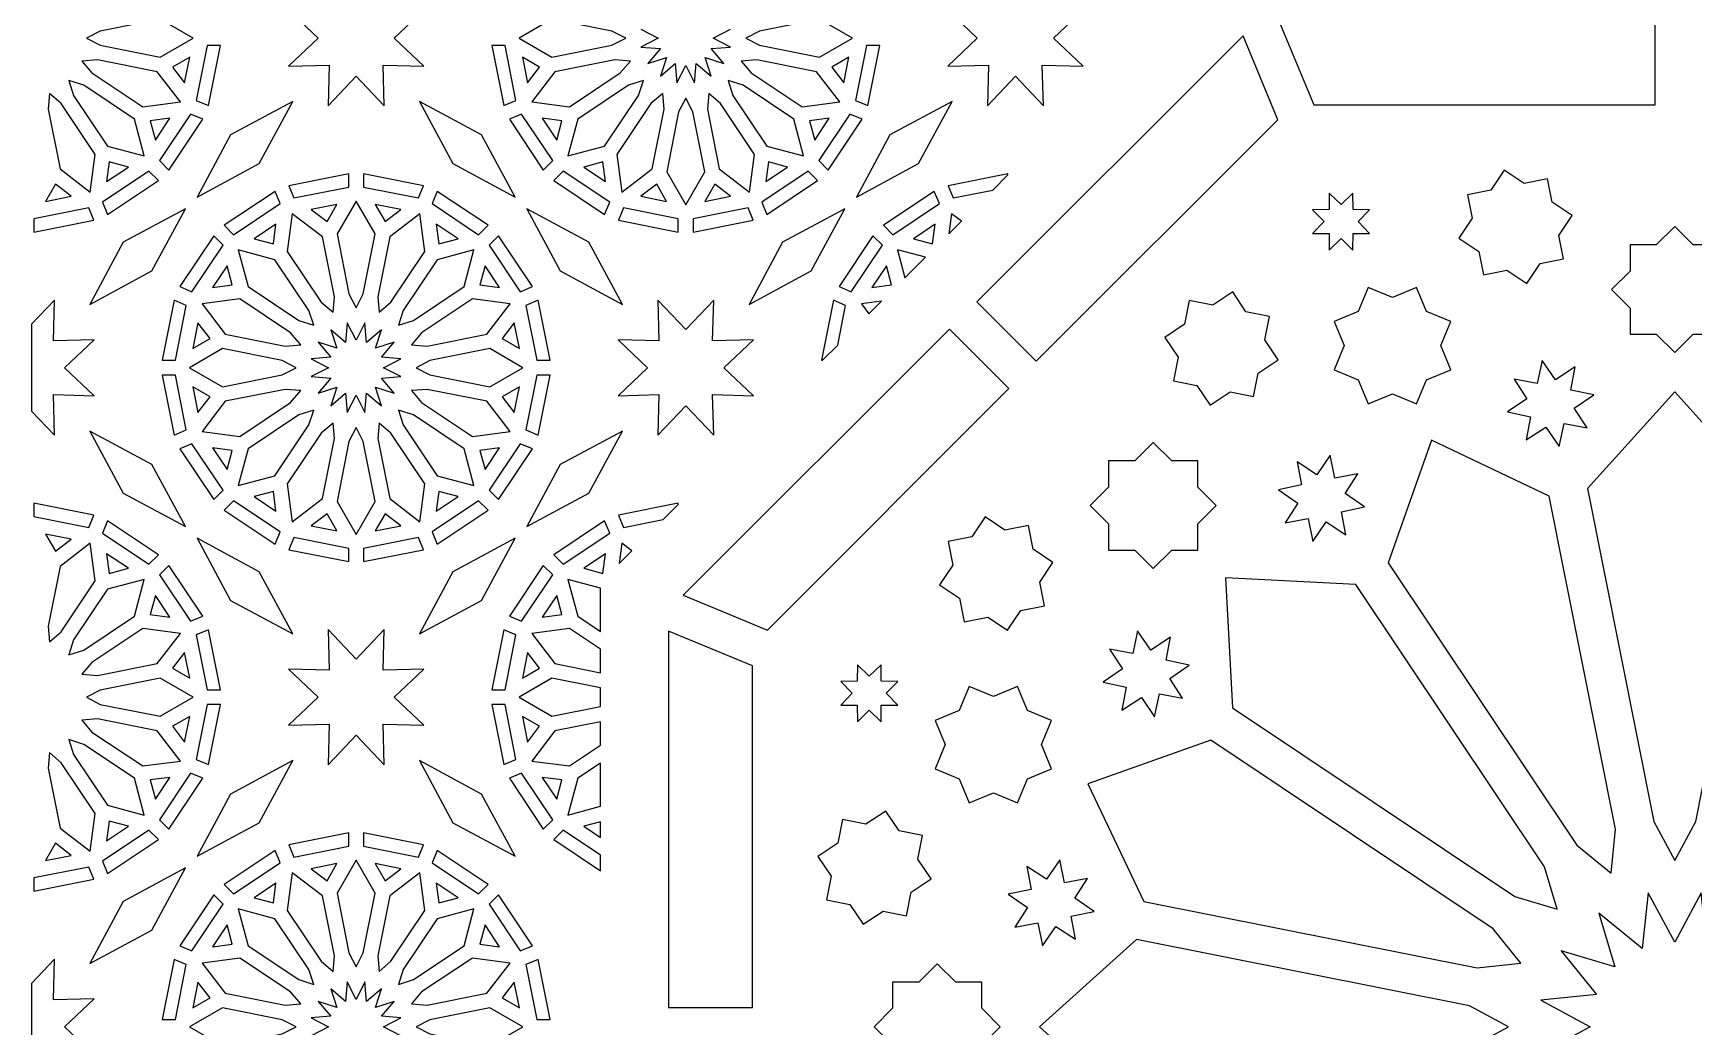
# Model space of a CAD drawing. Header units: millimetres. Extents: x 5 to 1055, y 1035 to 2435.
# Drawn here: x 181.5 to 534.1, y 1734.9 to 1946 of the extents above; entities that cross this region are included whole.
import ezdxf

# ---------------------------------------------------------------- set-up
doc = ezdxf.new("R2010")
doc.units = ezdxf.units.MM
doc.layers.add('CUT', color=1, linetype='CONTINUOUS')

msp = doc.modelspace()

# ---------------------------------------------------------------- linework, layer by layer
at = {"layer": 'CUT'}
for points in [[(244.124, 1959.292), (244.357, 1950.643), (235.708, 1950.876), (241.989, 1944.925), (235.708, 1938.974), (244.357, 1939.207), (244.124, 1930.558), (250.075, 1936.839), (256.026, 1930.558), (255.793, 1939.207), (264.442, 1938.974), (258.161, 1944.925), (264.442, 1950.876), (255.793, 1950.643), (256.026, 1959.292), (250.075, 1953.011)], [(384.124, 1959.292), (384.357, 1950.643), (375.708, 1950.876), (381.989, 1944.925), (375.708, 1938.974), (384.357, 1939.207), (384.124, 1930.558), (390.075, 1936.839), (396.026, 1930.558), (395.793, 1939.207), (404.442, 1938.974), (398.161, 1944.925), (404.442, 1950.876), (395.793, 1950.643), (396.026, 1959.292), (390.075, 1953.011)], [(192.806, 1944.925), (195.763, 1943.411), (208.475, 1940.882), (215.479, 1944.925), (208.475, 1948.968), (195.763, 1946.439)], [(307.344, 1944.925), (304.387, 1946.439), (291.675, 1948.968), (284.671, 1944.925), (291.675, 1940.882), (304.387, 1943.411)], [(332.806, 1944.925), (335.763, 1943.411), (348.475, 1940.882), (355.479, 1944.925), (348.475, 1948.968), (335.763, 1946.439)], [(525.95, 1948.6), (446.033, 1948.6), (453.426, 1930.75), (525.95, 1930.75)], [(218.451, 1943.35), (216.133, 1931.695), (218.732, 1930.617), (221.266, 1943.35)], [(278.884, 1943.35), (281.418, 1930.617), (284.017, 1931.695), (281.699, 1943.35)], [(358.451, 1943.35), (356.133, 1931.695), (358.732, 1930.617), (361.266, 1943.35)], [(394.523, 1876.311), (445.805, 1927.593), (438.411, 1945.443), (381.901, 1888.933)], [(191.837, 1940.053), (193.988, 1937.523), (204.766, 1930.321), (212.783, 1931.376), (207.861, 1937.792), (195.148, 1940.321)], [(214.744, 1940.863), (211.093, 1938.755), (213.66, 1935.41)], [(289.057, 1938.755), (285.406, 1940.863), (286.49, 1935.41)], [(308.313, 1940.053), (305.002, 1940.321), (292.289, 1937.792), (287.367, 1931.376), (295.384, 1930.321), (306.162, 1937.523)], [(331.837, 1940.053), (333.988, 1937.523), (344.766, 1930.321), (352.783, 1931.376), (347.861, 1937.792), (335.148, 1940.321)], [(354.744, 1940.863), (351.093, 1938.755), (353.66, 1935.41)], [(189.077, 1935.923), (190.097, 1932.761), (197.298, 1921.984), (205.109, 1919.891), (203.016, 1927.702), (192.239, 1934.903)], [(311.073, 1935.923), (307.911, 1934.903), (297.134, 1927.702), (295.041, 1919.891), (302.852, 1921.984), (310.053, 1932.761)], [(329.077, 1935.923), (330.097, 1932.761), (337.298, 1921.984), (345.109, 1919.891), (343.016, 1927.702), (332.239, 1934.903)], [(184.947, 1933.163), (184.679, 1929.852), (187.208, 1917.139), (193.624, 1912.217), (194.679, 1920.234), (187.477, 1931.012)], [(315.203, 1933.163), (312.673, 1931.012), (305.471, 1920.234), (306.526, 1912.217), (312.942, 1917.139), (315.471, 1929.852)], [(324.947, 1933.163), (324.679, 1929.852), (327.208, 1917.139), (333.624, 1912.217), (334.679, 1920.234), (327.477, 1931.012)], [(229.519, 1918.276), (236.624, 1931.474), (223.426, 1924.369), (216.321, 1911.171)], [(276.724, 1924.369), (263.526, 1931.474), (270.631, 1918.276), (283.829, 1911.171)], [(320.075, 1932.194), (318.561, 1929.237), (316.032, 1916.525), (320.075, 1909.521), (324.118, 1916.525), (321.589, 1929.237)], [(369.519, 1918.276), (376.624, 1931.474), (363.426, 1924.369), (356.321, 1911.171)], [(210.551, 1927.905), (206.371, 1927.355), (207.462, 1923.282)], [(214.927, 1928.784), (208.325, 1918.903), (210.314, 1916.913), (217.527, 1927.707)], [(282.623, 1927.707), (289.836, 1916.913), (291.825, 1918.903), (285.223, 1928.784)], [(293.779, 1927.355), (289.599, 1927.905), (292.688, 1923.282)], [(350.551, 1927.905), (346.371, 1927.355), (347.462, 1923.282)], [(354.927, 1928.784), (348.325, 1918.903), (350.314, 1916.913), (357.527, 1927.707)], [(201.718, 1917.538), (197.645, 1918.629), (197.095, 1914.449)], [(302.505, 1918.629), (298.432, 1917.538), (303.055, 1914.449)], [(341.718, 1917.538), (337.645, 1918.629), (337.095, 1914.449)], [(206.097, 1916.675), (196.216, 1910.073), (197.293, 1907.473), (208.087, 1914.686)], [(248.5, 1916.116), (235.767, 1913.582), (236.845, 1910.983), (248.5, 1913.301)], [(264.383, 1913.582), (251.65, 1916.116), (251.65, 1913.301), (263.305, 1910.983)], [(292.063, 1914.686), (302.857, 1907.473), (303.934, 1910.073), (294.053, 1916.675)], [(346.097, 1916.675), (336.216, 1910.073), (337.293, 1907.473), (348.087, 1914.686)], [(388.5, 1915.897), (388.5, 1916.116), (375.767, 1913.582), (376.845, 1910.983), (385.259, 1912.656)], [(491.059, 1912.654), (486.074, 1911.662), (487.066, 1906.678), (484.242, 1902.453), (488.467, 1899.629), (489.459, 1894.645), (494.444, 1895.637), (498.669, 1892.813), (501.493, 1897.038), (506.477, 1898.03), (505.485, 1903.014), (508.309, 1907.239), (504.084, 1910.063), (503.092, 1915.047), (498.107, 1914.055), (493.882, 1916.879)], [(186.245, 1913.907), (184.137, 1910.256), (189.59, 1911.34)], [(232.857, 1912.377), (222.063, 1905.164), (224.053, 1903.175), (233.934, 1909.777)], [(278.087, 1905.164), (267.293, 1912.377), (266.216, 1909.777), (276.097, 1903.175)], [(313.905, 1913.907), (310.56, 1911.34), (316.013, 1910.256)], [(326.245, 1913.907), (324.137, 1910.256), (329.59, 1911.34)], [(372.857, 1912.377), (362.063, 1905.164), (364.053, 1903.175), (373.934, 1909.777)], [(456.685, 1908.496), (453.176, 1908.455), (455.629, 1905.945), (453.176, 1903.435), (456.685, 1903.394), (456.726, 1899.885), (459.236, 1902.338), (461.746, 1899.885), (461.787, 1903.394), (465.296, 1903.435), (462.844, 1905.945), (465.296, 1908.455), (461.787, 1908.496), (461.746, 1912.005), (459.236, 1909.553), (456.726, 1912.005)], [(193.305, 1908.867), (181.65, 1906.549), (181.65, 1903.734), (194.383, 1906.268)], [(200.631, 1901.574), (193.526, 1888.376), (206.724, 1895.481), (213.829, 1908.679)], [(240.56, 1908.51), (243.905, 1905.943), (246.013, 1909.594)], [(250.075, 1887.656), (251.589, 1890.613), (254.118, 1903.325), (250.075, 1910.329), (246.032, 1903.325), (248.561, 1890.613)], [(254.137, 1909.594), (256.245, 1905.943), (259.59, 1908.51)], [(293.426, 1895.481), (306.624, 1888.376), (299.519, 1901.574), (286.321, 1908.679)], [(318.5, 1906.549), (306.845, 1908.867), (305.767, 1906.268), (318.5, 1903.734)], [(333.305, 1908.867), (321.65, 1906.549), (321.65, 1903.734), (334.383, 1906.268)], [(340.631, 1901.574), (333.526, 1888.376), (346.724, 1895.481), (353.829, 1908.679)], [(228.432, 1902.312), (232.505, 1901.221), (233.055, 1905.401)], [(245.203, 1886.687), (245.471, 1889.998), (242.942, 1902.711), (236.526, 1907.633), (235.471, 1899.616), (242.673, 1888.838)], [(254.947, 1886.687), (257.477, 1888.838), (264.679, 1899.616), (263.624, 1907.633), (257.208, 1902.711), (254.679, 1889.998)], [(267.095, 1905.401), (267.645, 1901.221), (271.718, 1902.312)], [(368.432, 1902.312), (372.505, 1901.221), (373.055, 1905.401)], [(378.626, 1906.023), (376.526, 1907.633), (375.964, 1903.361)], [(526.152, 1900.996), (520.604, 1900.996), (520.604, 1895.448), (516.681, 1891.525), (520.604, 1887.602), (520.604, 1882.054), (526.152, 1882.054), (530.075, 1878.131), (533.998, 1882.054), (539.546, 1882.054), (539.546, 1887.602), (543.469, 1891.525), (539.546, 1895.448), (539.546, 1900.996), (533.998, 1900.996), (530.075, 1904.919)], [(219.836, 1902.937), (212.623, 1892.143), (215.223, 1891.066), (221.825, 1900.947)], [(287.527, 1892.143), (280.314, 1902.937), (278.325, 1900.947), (284.927, 1891.066)], [(359.836, 1902.937), (352.623, 1892.143), (355.223, 1891.066), (361.825, 1900.947)], [(241.073, 1883.927), (240.053, 1887.089), (232.852, 1897.866), (225.041, 1899.959), (227.134, 1892.148), (237.911, 1884.947)], [(259.077, 1883.927), (262.239, 1884.947), (273.016, 1892.148), (275.109, 1899.959), (267.298, 1897.866), (260.097, 1887.089)], [(370.973, 1898.369), (365.041, 1899.959), (366.631, 1894.027)], [(219.599, 1891.945), (223.779, 1892.495), (222.688, 1896.568)], [(277.462, 1896.568), (276.371, 1892.495), (280.551, 1891.945)], [(359.599, 1891.945), (363.779, 1892.495), (362.688, 1896.568)], [(426.014, 1884.194), (421.789, 1881.37), (424.613, 1877.145), (423.621, 1872.161), (428.605, 1871.169), (431.429, 1866.944), (435.654, 1869.768), (440.639, 1868.776), (441.631, 1873.76), (445.856, 1876.584), (443.032, 1880.809), (444.024, 1885.793), (439.039, 1886.785), (436.216, 1891.01), (431.991, 1888.187), (427.006, 1889.179)], [(462.898, 1886.854), (457.772, 1884.73), (459.895, 1879.605), (457.772, 1874.479), (462.898, 1872.355), (465.022, 1867.23), (470.147, 1869.353), (475.272, 1867.23), (477.396, 1872.355), (482.521, 1874.479), (480.398, 1879.605), (482.521, 1884.73), (477.396, 1886.854), (475.272, 1891.979), (470.147, 1889.856), (465.022, 1891.979)], [(181.15, 1865.704), (186.026, 1860.558), (185.793, 1869.207), (194.442, 1868.974), (188.161, 1874.925), (194.442, 1880.876), (185.793, 1880.643), (186.026, 1889.292), (181.15, 1884.146)], [(211.418, 1889.233), (208.884, 1876.5), (211.699, 1876.5), (214.017, 1888.155)], [(236.162, 1882.327), (225.384, 1889.529), (217.367, 1888.474), (222.289, 1882.058), (235.002, 1879.529), (238.313, 1879.797)], [(261.837, 1879.797), (265.148, 1879.529), (277.861, 1882.058), (282.783, 1888.474), (274.766, 1889.529), (263.988, 1882.327)], [(286.133, 1888.155), (288.451, 1876.5), (291.266, 1876.5), (288.732, 1889.233)], [(314.124, 1889.292), (314.357, 1880.643), (305.708, 1880.876), (311.989, 1874.925), (305.708, 1868.974), (314.357, 1869.207), (314.124, 1860.558), (320.075, 1866.839), (326.026, 1860.558), (325.793, 1869.207), (334.442, 1868.974), (328.161, 1874.925), (334.442, 1880.876), (325.793, 1880.643), (326.026, 1889.292), (320.075, 1883.011)], [(352.344, 1879.741), (354.017, 1888.155), (351.418, 1889.233), (348.884, 1876.5), (349.103, 1876.5)], [(361.639, 1889.036), (357.367, 1888.474), (358.977, 1886.374)], [(215.406, 1878.987), (219.057, 1881.095), (216.49, 1884.44)], [(248.182, 1884.443), (247.847, 1880.305), (244.683, 1882.994), (245.957, 1879.043), (242.006, 1880.317), (244.695, 1877.153), (240.557, 1876.818), (244.251, 1874.925), (240.557, 1873.032), (244.695, 1872.697), (242.006, 1869.533), (245.957, 1870.807), (244.683, 1866.856), (247.847, 1869.545), (248.182, 1865.407), (250.075, 1869.101), (251.968, 1865.407), (252.303, 1869.545), (255.467, 1866.856), (254.193, 1870.807), (258.144, 1869.533), (255.455, 1872.697), (259.593, 1873.032), (255.899, 1874.925), (259.593, 1876.818), (255.455, 1877.153), (258.144, 1880.317), (254.193, 1879.043), (255.467, 1882.994), (252.303, 1880.305), (251.968, 1884.443), (250.075, 1880.749)], [(283.66, 1884.44), (281.093, 1881.095), (284.744, 1878.987)], [(337.407, 1819.195), (388.689, 1870.477), (376.067, 1883.099), (319.557, 1826.589)], [(237.344, 1874.925), (234.387, 1876.439), (221.675, 1878.968), (214.671, 1874.925), (221.675, 1870.882), (234.387, 1873.411)], [(262.806, 1874.925), (265.763, 1873.411), (278.475, 1870.882), (285.479, 1874.925), (278.475, 1878.968), (265.763, 1876.439)], [(500.891, 1871.591), (495.993, 1872.506), (498.713, 1868.331), (494.601, 1865.513), (499.478, 1864.484), (498.562, 1859.586), (502.738, 1862.306), (505.555, 1858.194), (506.585, 1863.071), (511.483, 1862.156), (508.763, 1866.331), (512.874, 1869.149), (507.998, 1870.178), (508.913, 1875.076), (504.738, 1872.356), (501.92, 1876.468)], [(208.884, 1873.35), (211.418, 1860.617), (214.017, 1861.695), (211.699, 1873.35)], [(288.451, 1873.35), (286.133, 1861.695), (288.732, 1860.617), (291.266, 1873.35)], [(219.057, 1868.755), (215.406, 1870.863), (216.49, 1865.41)], [(238.313, 1870.053), (235.002, 1870.321), (222.289, 1867.792), (217.367, 1861.376), (225.384, 1860.321), (236.162, 1867.523)], [(261.837, 1870.053), (263.988, 1867.523), (274.766, 1860.321), (282.783, 1861.376), (277.861, 1867.792), (265.148, 1870.321)], [(284.744, 1870.863), (281.093, 1868.755), (283.66, 1865.41)], [(534.537, 1778.498), (548.606, 1849.232), (530.075, 1869.813), (511.544, 1849.232), (525.613, 1778.498), (530.075, 1770.247)], [(241.073, 1865.923), (237.911, 1864.903), (227.134, 1857.702), (225.041, 1849.891), (232.852, 1851.984), (240.053, 1862.761)], [(259.077, 1865.923), (260.097, 1862.761), (267.298, 1851.984), (275.109, 1849.891), (273.016, 1857.702), (262.239, 1864.903)], [(245.203, 1863.163), (242.673, 1861.012), (235.471, 1850.234), (236.526, 1842.217), (242.942, 1847.139), (245.471, 1859.852)], [(250.075, 1862.194), (248.561, 1859.237), (246.032, 1846.525), (250.075, 1839.521), (254.118, 1846.525), (251.589, 1859.237)], [(254.947, 1863.163), (254.679, 1859.852), (257.208, 1847.139), (263.624, 1842.217), (264.679, 1850.234), (257.477, 1861.012)], [(206.724, 1854.369), (193.526, 1861.474), (200.631, 1848.276), (213.829, 1841.171)], [(212.623, 1857.707), (219.836, 1846.913), (221.825, 1848.903), (215.223, 1858.784)], [(284.927, 1858.784), (278.325, 1848.903), (280.314, 1846.913), (287.527, 1857.707)], [(299.519, 1848.276), (306.624, 1861.474), (293.426, 1854.369), (286.321, 1841.171)], [(409.871, 1849.581), (405.948, 1845.658), (409.871, 1841.735), (409.871, 1836.187), (415.419, 1836.187), (419.342, 1832.264), (423.265, 1836.187), (428.813, 1836.187), (428.813, 1841.735), (432.736, 1845.658), (428.813, 1849.581), (428.813, 1855.129), (423.265, 1855.129), (419.342, 1859.052), (415.419, 1855.129), (409.871, 1855.129)], [(517.522, 1776.887), (503.453, 1847.622), (478.456, 1859.545), (469.211, 1833.439), (509.279, 1773.473), (516.558, 1767.559)], [(223.779, 1857.355), (219.599, 1857.905), (222.688, 1853.282)], [(280.551, 1857.905), (276.371, 1857.355), (277.462, 1853.282)], [(450.813, 1850.02), (445.936, 1848.991), (450.048, 1846.173), (447.328, 1841.998), (452.226, 1842.913), (453.255, 1838.037), (456.073, 1842.148), (460.248, 1839.428), (459.333, 1844.327), (464.21, 1845.356), (460.098, 1848.173), (462.819, 1852.349), (457.92, 1851.434), (456.891, 1856.31), (454.073, 1852.198), (449.898, 1854.919)], [(232.505, 1848.629), (228.432, 1847.538), (233.055, 1844.449)], [(271.718, 1847.538), (267.645, 1848.629), (267.095, 1844.449)], [(194.383, 1843.582), (181.65, 1846.116), (181.65, 1843.301), (193.305, 1840.983)], [(222.063, 1844.686), (232.857, 1837.473), (233.934, 1840.073), (224.053, 1846.675)], [(276.097, 1846.675), (266.216, 1840.073), (267.293, 1837.473), (278.087, 1844.686)], [(318.5, 1845.897), (318.5, 1846.116), (305.767, 1843.582), (306.845, 1840.983), (315.259, 1842.656)], [(208.087, 1835.164), (197.293, 1842.377), (196.216, 1839.777), (206.097, 1833.175)], [(243.905, 1843.907), (240.56, 1841.34), (246.013, 1840.256)], [(256.245, 1843.907), (254.137, 1840.256), (259.59, 1841.34)], [(302.857, 1842.377), (292.063, 1835.164), (294.053, 1833.175), (303.934, 1839.777)], [(376.813, 1833.009), (373.99, 1828.784), (378.215, 1825.961), (379.207, 1820.976), (384.191, 1821.968), (388.416, 1819.144), (391.24, 1823.369), (396.224, 1824.361), (395.232, 1829.346), (398.056, 1833.571), (393.831, 1836.395), (392.839, 1841.379), (387.855, 1840.387), (383.63, 1843.211), (380.806, 1838.986), (375.821, 1837.994)], [(184.137, 1839.594), (186.245, 1835.943), (189.59, 1838.51)], [(184.947, 1816.687), (187.477, 1818.838), (194.679, 1829.616), (193.624, 1837.633), (187.208, 1832.711), (184.679, 1819.998)], [(223.426, 1825.481), (236.624, 1818.376), (229.519, 1831.574), (216.321, 1838.679)], [(248.5, 1836.549), (236.845, 1838.867), (235.767, 1836.268), (248.5, 1833.734)], [(263.305, 1838.867), (251.65, 1836.549), (251.65, 1833.734), (264.383, 1836.268)], [(270.631, 1831.574), (263.526, 1818.376), (276.724, 1825.481), (283.829, 1838.679)], [(308.626, 1836.023), (306.526, 1837.633), (305.964, 1833.361)], [(197.095, 1835.401), (197.645, 1831.221), (201.718, 1832.312)], [(298.432, 1832.312), (302.505, 1831.221), (303.055, 1835.401)], [(217.527, 1822.143), (210.314, 1832.937), (208.325, 1830.947), (214.927, 1821.066)], [(289.836, 1832.937), (282.623, 1822.143), (285.223, 1821.066), (291.825, 1830.947)], [(502.419, 1768.89), (462.352, 1828.856), (434.695, 1830.305), (436.144, 1802.648), (496.11, 1762.581), (505.099, 1759.901)], [(189.077, 1813.927), (192.239, 1814.947), (203.016, 1822.148), (205.109, 1829.959), (197.298, 1827.866), (190.097, 1817.089)], [(207.462, 1826.568), (206.371, 1822.495), (210.551, 1821.945)], [(289.599, 1821.945), (293.779, 1822.495), (292.688, 1826.568)], [(302, 1828.094), (295.041, 1829.959), (297.134, 1822.148), (302, 1818.896)], [(191.837, 1809.797), (195.148, 1809.529), (207.861, 1812.058), (212.783, 1818.474), (204.766, 1819.529), (193.988, 1812.327)], [(302, 1815.108), (295.384, 1819.529), (287.367, 1818.474), (292.289, 1812.058), (302, 1810.126)], [(216.133, 1818.155), (218.451, 1806.5), (221.266, 1806.5), (218.732, 1819.233)], [(244.124, 1819.292), (244.357, 1810.643), (235.708, 1810.876), (241.989, 1804.925), (235.708, 1798.974), (244.357, 1799.207), (244.124, 1790.558), (250.075, 1796.839), (256.026, 1790.558), (255.793, 1799.207), (264.442, 1798.974), (258.161, 1804.925), (264.442, 1810.876), (255.793, 1810.643), (256.026, 1819.292), (250.075, 1813.011)], [(281.418, 1819.233), (278.884, 1806.5), (281.699, 1806.5), (284.017, 1818.155)], [(334.25, 1739.05), (334.25, 1811.574), (316.4, 1818.967), (316.4, 1739.05)], [(412.802, 1810.927), (408.69, 1808.109), (413.566, 1807.08), (412.651, 1802.181), (416.827, 1804.902), (419.644, 1800.79), (420.673, 1805.667), (425.572, 1804.752), (422.852, 1808.927), (426.963, 1811.745), (422.087, 1812.774), (423.002, 1817.672), (418.827, 1814.952), (416.009, 1819.064), (414.98, 1814.187), (410.081, 1815.102)], [(213.66, 1814.44), (211.093, 1811.095), (214.744, 1808.987)], [(285.406, 1808.987), (289.057, 1811.095), (286.49, 1814.44)], [(192.806, 1804.925), (195.763, 1803.411), (208.475, 1800.882), (215.479, 1804.925), (208.475, 1808.968), (195.763, 1806.439)], [(302, 1806.914), (291.675, 1808.968), (284.671, 1804.925), (291.675, 1800.882), (302, 1802.936)], [(355.447, 1805.764), (352.995, 1803.254), (356.504, 1803.213), (356.545, 1799.704), (359.055, 1802.156), (361.565, 1799.704), (361.606, 1803.213), (365.115, 1803.254), (362.662, 1805.764), (365.115, 1808.274), (361.606, 1808.315), (361.565, 1811.824), (359.055, 1809.371), (356.545, 1811.824), (356.504, 1808.315), (352.995, 1808.274)], [(375.144, 1794.853), (373.021, 1789.728), (378.146, 1787.604), (380.27, 1782.479), (385.395, 1784.602), (390.521, 1782.479), (392.645, 1787.604), (397.77, 1789.728), (395.647, 1794.853), (397.77, 1799.978), (392.645, 1802.102), (390.521, 1807.228), (385.395, 1805.105), (380.27, 1807.228), (378.146, 1802.102), (373.021, 1799.978)], [(218.451, 1803.35), (216.133, 1791.695), (218.732, 1790.617), (221.266, 1803.35)], [(278.884, 1803.35), (281.418, 1790.617), (284.017, 1791.695), (281.699, 1803.35)], [(191.837, 1800.053), (193.988, 1797.523), (204.766, 1790.321), (212.783, 1791.376), (207.861, 1797.792), (195.148, 1800.321)], [(214.744, 1800.863), (211.093, 1798.755), (213.66, 1795.41)], [(289.057, 1798.755), (285.406, 1800.863), (286.49, 1795.41)], [(302, 1799.724), (292.289, 1797.792), (287.367, 1791.376), (295.384, 1790.321), (302, 1794.742)], [(189.077, 1795.923), (190.097, 1792.761), (197.298, 1781.984), (205.109, 1779.891), (203.016, 1787.702), (192.239, 1794.903)], [(491.527, 1755.721), (431.561, 1795.789), (405.455, 1786.544), (417.378, 1761.547), (488.113, 1747.478), (497.441, 1748.442)], [(184.947, 1793.163), (184.679, 1789.852), (187.208, 1777.139), (193.624, 1772.217), (194.679, 1780.234), (187.477, 1791.012)], [(229.519, 1778.276), (236.624, 1791.474), (223.426, 1784.369), (216.321, 1771.171)], [(276.724, 1784.369), (263.526, 1791.474), (270.631, 1778.276), (283.829, 1771.171)], [(210.551, 1787.905), (206.371, 1787.355), (207.462, 1783.282)], [(214.927, 1788.784), (208.325, 1778.903), (210.314, 1776.913), (217.527, 1787.707)], [(282.623, 1787.707), (289.836, 1776.913), (291.825, 1778.903), (285.223, 1788.784)], [(293.779, 1787.355), (289.599, 1787.905), (292.688, 1783.282)], [(302, 1790.954), (297.134, 1787.702), (295.041, 1779.891), (302, 1781.756)], [(350.945, 1766.893), (349.953, 1761.908), (354.937, 1760.916), (357.761, 1756.691), (361.986, 1759.515), (366.97, 1758.523), (367.962, 1763.507), (372.187, 1766.331), (369.363, 1770.556), (370.355, 1775.541), (365.371, 1776.533), (362.547, 1780.758), (358.322, 1777.934), (353.338, 1778.926), (352.346, 1773.941), (348.121, 1771.118)], [(201.718, 1777.538), (197.645, 1778.629), (197.095, 1774.449)], [(302, 1778.494), (298.432, 1777.538), (302, 1775.154)], [(186.245, 1773.907), (184.137, 1770.256), (189.59, 1771.34)], [(206.097, 1776.675), (196.216, 1770.073), (197.293, 1767.473), (208.087, 1774.686)], [(248.5, 1776.116), (235.767, 1773.582), (236.845, 1770.983), (248.5, 1773.301)], [(264.383, 1773.582), (251.65, 1776.116), (251.65, 1773.301), (263.305, 1770.983)], [(302, 1771.366), (294.053, 1776.675), (292.063, 1774.686), (302, 1768.045)], [(232.857, 1772.377), (222.063, 1765.164), (224.053, 1763.175), (233.934, 1769.777)], [(250.075, 1747.656), (251.589, 1750.613), (254.118, 1763.325), (250.075, 1770.329), (246.032, 1763.325), (248.561, 1750.613)], [(278.087, 1765.164), (267.293, 1772.377), (266.216, 1769.777), (276.097, 1763.175)], [(392.644, 1760.262), (389.924, 1756.087), (394.822, 1757.002), (395.851, 1752.126), (398.669, 1756.237), (402.844, 1753.517), (401.929, 1758.415), (406.806, 1759.445), (402.694, 1762.262), (405.414, 1766.438), (400.516, 1765.522), (399.487, 1770.399), (396.669, 1766.287), (392.494, 1769.007), (393.409, 1764.109), (388.532, 1763.08)], [(193.305, 1768.867), (181.65, 1766.549), (181.65, 1763.734), (194.383, 1766.268)], [(200.631, 1761.574), (193.526, 1748.376), (206.724, 1755.481), (213.829, 1768.679)], [(245.203, 1746.687), (245.471, 1749.998), (242.942, 1762.711), (236.526, 1767.633), (235.471, 1759.616), (242.673, 1748.838)], [(240.56, 1768.51), (243.905, 1765.943), (246.013, 1769.594)], [(254.137, 1769.594), (256.245, 1765.943), (259.59, 1768.51)], [(254.947, 1746.687), (257.477, 1748.838), (264.679, 1759.616), (263.624, 1767.633), (257.208, 1762.711), (254.679, 1749.998)], [(228.432, 1762.312), (232.505, 1761.221), (233.055, 1765.401)], [(267.095, 1765.401), (267.645, 1761.221), (271.718, 1762.312)], [(219.836, 1762.937), (212.623, 1752.143), (215.223, 1751.066), (221.825, 1760.947)], [(241.073, 1743.927), (240.053, 1747.089), (232.852, 1757.866), (225.041, 1759.959), (227.134, 1752.148), (237.911, 1744.947)], [(259.077, 1743.927), (262.239, 1744.947), (273.016, 1752.148), (275.109, 1759.959), (267.298, 1757.866), (260.097, 1747.089)], [(287.527, 1752.143), (280.314, 1762.937), (278.325, 1760.947), (284.927, 1751.066)], [(219.599, 1751.945), (223.779, 1752.495), (222.688, 1756.568)], [(277.462, 1756.568), (276.371, 1752.495), (280.551, 1751.945)], [(486.502, 1739.387), (415.768, 1753.456), (395.187, 1734.925), (415.768, 1716.394), (486.502, 1730.463), (494.753, 1734.925)], [(181.15, 1725.704), (186.026, 1720.558), (185.793, 1729.207), (194.442, 1728.974), (188.161, 1734.925), (194.442, 1740.876), (185.793, 1740.643), (186.026, 1749.292), (181.15, 1744.146)], [(211.418, 1749.233), (208.884, 1736.5), (211.699, 1736.5), (214.017, 1748.155)], [(236.162, 1742.327), (225.384, 1749.529), (217.367, 1748.474), (222.289, 1742.058), (235.002, 1739.529), (238.313, 1739.797)], [(261.837, 1739.797), (265.148, 1739.529), (277.861, 1742.058), (282.783, 1748.474), (274.766, 1749.529), (263.988, 1742.327)], [(286.133, 1748.155), (288.451, 1736.5), (291.266, 1736.5), (288.732, 1749.233)], [(364.004, 1731.002), (364.004, 1725.454), (369.552, 1725.454), (373.475, 1721.531), (377.398, 1725.454), (382.946, 1725.454), (382.946, 1731.002), (386.869, 1734.925), (382.946, 1738.848), (382.946, 1744.396), (377.398, 1744.396), (373.475, 1748.319), (369.552, 1744.396), (364.004, 1744.396), (364.004, 1738.848), (360.081, 1734.925)], [(215.406, 1738.987), (219.057, 1741.095), (216.49, 1744.44)], [(283.66, 1744.44), (281.093, 1741.095), (284.744, 1738.987)], [(234.387, 1736.439), (221.675, 1738.968), (214.671, 1734.925), (221.675, 1730.882), (234.387, 1733.411), (237.344, 1734.925)], [(265.763, 1733.411), (278.475, 1730.882), (285.479, 1734.925), (278.475, 1738.968), (265.763, 1736.439), (262.806, 1734.925)]]:
    msp.add_lwpolyline(points, close=True, dxfattribs=at)
for points in [[(310.557, 1946.818), (314.251, 1944.925), (310.557, 1943.032), (314.695, 1942.697), (312.006, 1939.533), (315.957, 1940.807), (314.683, 1936.856), (317.847, 1939.545), (318.182, 1935.407), (320.075, 1939.101), (321.968, 1935.407), (322.303, 1939.545), (325.467, 1936.856), (324.193, 1940.807), (328.144, 1939.533), (325.455, 1942.697), (329.593, 1943.032), (325.899, 1944.925), (329.593, 1946.818)], [(558.514, 1729.269), (548.052, 1734.925), (558.514, 1740.581), (546.684, 1741.805), (554.184, 1751.034), (542.787, 1747.637), (546.184, 1759.034), (536.955, 1751.534), (535.731, 1763.364), (530.075, 1752.902), (524.419, 1763.364), (523.195, 1751.534), (513.966, 1759.034), (517.363, 1747.637), (505.966, 1751.034), (513.466, 1741.805), (501.636, 1740.581), (512.098, 1734.925), (501.636, 1729.269)], [(259.593, 1733.032), (255.899, 1734.925), (259.593, 1736.818), (255.455, 1737.153), (258.144, 1740.317), (254.193, 1739.043), (255.467, 1742.994), (252.303, 1740.305), (251.968, 1744.443), (250.075, 1740.749), (248.182, 1744.443), (247.847, 1740.305), (244.683, 1742.994), (245.957, 1739.043), (242.006, 1740.317), (244.695, 1737.153), (240.557, 1736.818), (244.251, 1734.925), (240.557, 1733.032)]]:
    msp.add_lwpolyline(points, dxfattribs=at)

doc.saveas('drawing.dxf')
